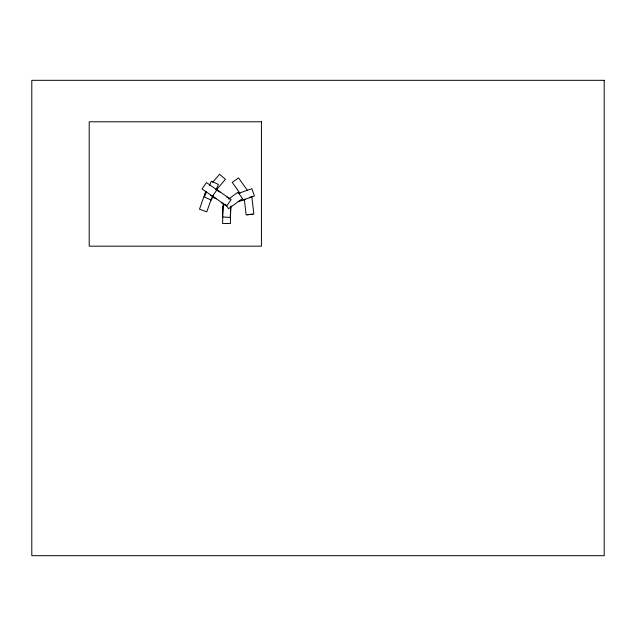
<?xml version="1.0" encoding="UTF-8"?>
<svg xmlns="http://www.w3.org/2000/svg" width="636" height="636" viewBox="0 0 636 636"><rect width="100%" height="100%" fill="white"/><g stroke="black" fill="none" stroke-linecap="round" stroke-linejoin="round"><path stroke-width="0.95" d="M222.934 206.199L222.624 223.435L230.383 223.57L230.685 206.334M223.435 203.544L222.441 216.916L230.176 217.488L231.059 205.961M223.172 207.32L223.467 203.448M205.197 192.978L199.481 209.236L206.803 211.812L211.716 197.836M204.625 195.316L206.231 191.786M206.613 191.706L204.243 196.937L211.303 200.141L213.283 195.785M209.387 185.601L211.359 181.236L218.426 184.448L216.049 189.679M212.71 182.254L219.579 174.264L225.462 179.32L216.439 189.814M228.666 199.036L237.944 192.255L242.515 198.512L228.602 208.688L225.51 204.347M238.198 193.471L251.864 188.693L254.432 196.015L238.174 201.723M240.766 200.785L245.345 199.179M249.932 197.16L251.856 196.937L253.859 214.054L246.156 214.952L244.319 199.283M247.595 214.722L252.413 214.157M220.628 192.414L206.462 182.596L202.041 188.964L216.208 198.79M226.432 196.723L229.62 198.933M215.914 189.536L219.102 191.746M221.217 202.55L225.2 205.309M210.691 195.355L214.682 198.122M247.428 190.379L238.556 177.889L232.227 182.389L240.003 193.312M216.979 189.782L212.559 196.158L226.726 205.977L231.146 199.609L216.979 189.782M604.2 80.319L31.8 80.319L31.8 555.681L604.2 555.681L604.2 80.319M261.436 121.786L89.207 121.786L89.207 246.172L261.436 246.172L261.436 121.786"/></g></svg>
